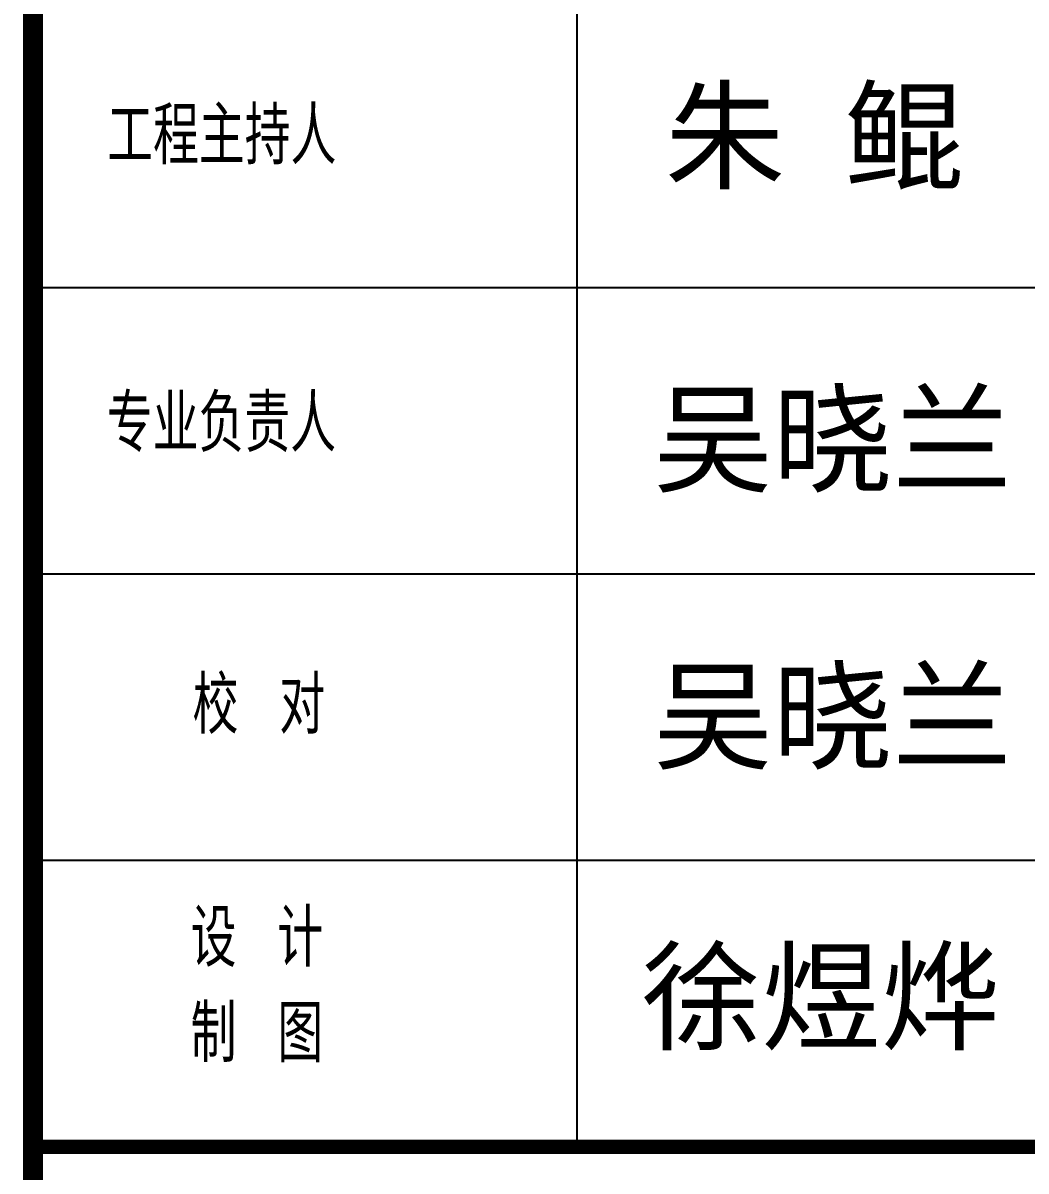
# Model space of a CAD drawing. Extents: x 1751103 to 2598738, y -609732 to 659428.
# Drawn here: x 2156155 to 2159656, y 134360 to 138368 of the extents above; entities that cross this region are included whole.
import ezdxf

# ---------------------------------------------------------------- set-up
doc = ezdxf.new("R2010")
doc.units = 0
doc.header["$LTSCALE"] = 1000
doc.header["$MEASUREMENT"] = 0
for name, color, linetype in [('PP-PM-TK', 7, 'CONTINUOUS'), ('PUB_TEXT', 7, 'CONTINUOUS'), ('PUB_TITLE', 4, 'CONTINUOUS'), ('签名', 255, 'CONTINUOUS')]:
    doc.layers.add(name, color=color, linetype=linetype)
doc.styles.add('-黑体', font='simhei.ttf', dxfattribs={"width": 0.8})
doc.styles.add('TQ', font='txt.shx', dxfattribs={"width": 0.8, "bigfont": 'hztxt.shx'})

msp = doc.modelspace()

# ---------------------------------------------------------------- linework, layer by layer
at = {"layer": 'PP-PM-TK', "color": 4}
for points, const_width in [([(2156189.5, 158180.9), (2156189.5, 118180.9)], 70), ([(2156189.5, 134445), (2161689.5, 134445)], 20)]:
    msp.add_lwpolyline(points, dxfattribs=dict(at, const_width=const_width))
at = {"layer": 'PUB_TITLE', "color": 4}
for p, q in [((2158089.5, 134445), (2158089.5, 141445)), ((2156189.5, 137445), (2161689.5, 137445)), ((2156189.5, 136445), (2161689.5, 136445)), ((2156189.5, 135445), (2161689.5, 135445)), ((2156189.5, 134445), (2161689.5, 134445))]:
    msp.add_line(p, q, dxfattribs=at)
at = {"layer": 'PUB_TITLE', "color": 4, "const_width": 50}
msp.add_lwpolyline([(2156189.5, 134445), (2161689.5, 134445)], dxfattribs=at)

# ---------------------------------------------------------------- texts
at = {"layer": 'PUB_TEXT', "color": 2, "char_height": 200, "width": 1679.83, "attachment_point": 1, "style": 'TQ'}
for s, insert in [('工程主持人', (2156448.6, 138074.5)), ('专业负责人', (2156447.6, 137070.6)), ('校 对', (2156746.6, 136086.4)), ('设 计 \\P制 图', (2156739.9, 135273.5))]:
    msp.add_mtext(s, dxfattribs=dict(at, insert=insert))
at = {"layer": '签名', "linetype": 'CONTINUOUS', "style": '-黑体'}
for s, p in [('朱 鲲', (2158395.7, 137820.5)), ('吴晓兰', (2158355.1, 136762.4)), ('吴晓兰', (2158355.1, 135795.3)), ('徐煜烨', (2158314.2, 134815.6))]:
    msp.add_text(s, height=306, dxfattribs=at).set_placement(p)

doc.saveas('drawing.dxf')
